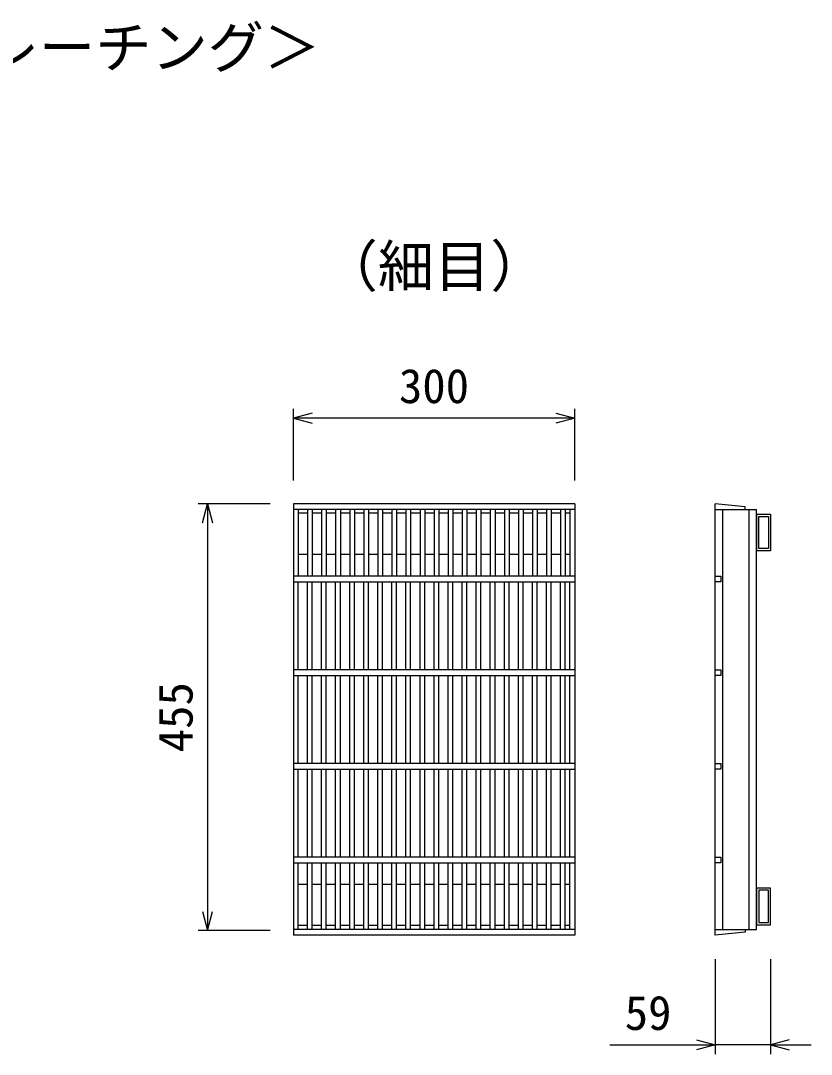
# Model space of a CAD drawing. Units: millimetres, scale not verified. Extents: x -8400 to 8400, y -5940 to 5940.
# Drawn here: x 6119 to 6962, y 178 to 1281 of the extents above; entities that cross this region are included whole.
import ezdxf
from ezdxf.enums import TextEntityAlignment as Align

# ---------------------------------------------------------------- set-up
doc = ezdxf.new("R2010")
doc.units = ezdxf.units.MM
doc.header["$LTSCALE"] = 20
for name, color, linetype, lineweight in [('0-0_DIM', 7, 'Continuous', 25), ('0-2_HATCH', 6, 'Continuous', 25), ('0-5_TXT', 7, 'Continuous', 25)]:
    doc.layers.add(name, color=color, linetype=linetype, lineweight=lineweight)
doc.styles.add('ＭＳ ゴシック', font='')
doc.styles.get('ＭＳ ゴシック').set_extended_font_data('MS Gothic')

msp = doc.modelspace()

# ---------------------------------------------------------------- linework, layer by layer
at = {"layer": '0-0_DIM'}
for p, q in [((6409.6, 790.26), (6409.6, 866.84)), ((6709.6, 790.26), (6709.6, 866.84)), ((6709.6, 856.84), (6409.6, 856.84)), ((6384.6, 765.26), (6308.02, 765.26)), ((6318.02, 765.26), (6318.02, 310.26)), ((6384.6, 310.26), (6308.02, 310.26)), ((6859.6, 279.53), (6859.6, 177.95)), ((6918.6, 279.53), (6918.6, 177.95)), ((6746.99, 187.95), (6859.6, 187.95)), ((6918.6, 187.95), (6859.6, 187.95)), ((6918.6, 187.95), (6962.07, 187.95))]:
    msp.add_line(p, q, dxfattribs=at)
for points in [[(6429.6, 862.2), (6409.6, 856.84), (6429.6, 851.48)], [(6689.6, 862.2), (6709.6, 856.84), (6689.6, 851.48)], [(6312.66, 745.26), (6318.02, 765.26), (6323.38, 745.26)], [(6312.66, 330.26), (6318.02, 310.26), (6323.38, 330.26)], [(6839.6, 193.3), (6859.6, 187.95), (6839.6, 182.59)], [(6938.6, 193.3), (6918.6, 187.95), (6938.6, 182.59)]]:
    msp.add_lwpolyline(points, dxfattribs=at)
at = {"layer": '0-2_HATCH'}
for p, q in [((6409.6, 765.26), (6409.6, 305.26)), ((6709.6, 765.26), (6409.6, 765.26)), ((6709.6, 765.26), (6709.6, 305.26)), ((6859.6, 305.26), (6859.6, 765.26)), ((6709.6, 759.26), (6409.6, 759.26)), ((6414.6, 759.26), (6414.6, 688.26)), ((6424.6, 755.26), (6414.6, 755.26)), ((6424.6, 759.26), (6424.6, 688.26)), ((6429.6, 759.26), (6429.6, 688.26)), ((6439.6, 755.26), (6429.6, 755.26)), ((6439.6, 759.26), (6439.6, 688.26)), ((6444.6, 759.26), (6444.6, 688.26)), ((6454.6, 755.26), (6444.6, 755.26)), ((6454.6, 759.26), (6454.6, 688.26)), ((6459.6, 759.26), (6459.6, 688.26)), ((6469.6, 755.26), (6459.6, 755.26)), ((6469.6, 759.26), (6469.6, 688.26)), ((6474.6, 759.26), (6474.6, 688.26)), ((6484.6, 755.26), (6474.6, 755.26)), ((6484.6, 759.26), (6484.6, 688.26)), ((6489.6, 759.26), (6489.6, 688.26)), ((6499.6, 755.26), (6489.6, 755.26)), ((6499.6, 759.26), (6499.6, 688.26)), ((6504.6, 759.26), (6504.6, 688.26)), ((6514.6, 755.26), (6504.6, 755.26)), ((6514.6, 759.26), (6514.6, 688.26)), ((6519.6, 759.26), (6519.6, 688.26)), ((6529.6, 755.26), (6519.6, 755.26)), ((6529.6, 759.26), (6529.6, 688.26)), ((6534.6, 759.26), (6534.6, 688.26)), ((6544.6, 755.26), (6534.6, 755.26)), ((6544.6, 759.26), (6544.6, 688.26)), ((6549.6, 759.26), (6549.6, 688.26)), ((6559.6, 755.26), (6549.6, 755.26)), ((6559.6, 759.26), (6559.6, 688.26)), ((6564.6, 759.26), (6564.6, 688.26)), ((6574.6, 755.26), (6564.6, 755.26)), ((6574.6, 759.26), (6574.6, 688.26)), ((6579.6, 759.26), (6579.6, 688.26)), ((6589.6, 755.26), (6579.6, 755.26)), ((6589.6, 759.26), (6589.6, 688.26)), ((6594.6, 759.26), (6594.6, 688.26)), ((6604.6, 755.26), (6594.6, 755.26)), ((6604.6, 759.26), (6604.6, 688.26)), ((6609.6, 759.26), (6609.6, 688.26)), ((6619.6, 755.26), (6609.6, 755.26)), ((6619.6, 759.26), (6619.6, 688.26)), ((6624.6, 759.26), (6624.6, 688.26)), ((6634.6, 755.26), (6624.6, 755.26)), ((6634.6, 759.26), (6634.6, 688.26)), ((6639.6, 759.26), (6639.6, 688.26)), ((6649.6, 755.26), (6639.6, 755.26)), ((6649.6, 759.26), (6649.6, 688.26)), ((6654.6, 759.26), (6654.6, 688.26)), ((6664.6, 755.26), (6654.6, 755.26)), ((6664.6, 759.26), (6664.6, 688.26)), ((6669.6, 759.26), (6669.6, 688.26)), ((6679.6, 755.26), (6669.6, 755.26)), ((6679.6, 759.26), (6679.6, 688.26)), ((6684.6, 759.26), (6684.6, 688.26)), ((6694.6, 755.26), (6684.6, 755.26)), ((6694.6, 759.26), (6694.6, 688.26)), ((6699.6, 759.26), (6699.6, 688.26)), ((6704.6, 755.26), (6699.6, 755.26)), ((6704.6, 759.26), (6704.6, 688.26)), ((6859.6, 759.26), (6903.6, 759.26)), ((6867.6, 311.26), (6867.6, 759.26)), ((6895.6, 311.26), (6895.6, 759.26)), ((6903.6, 311.26), (6903.6, 759.26)), ((6903.6, 754.26), (6903.6, 715.26)), ((6424.6, 711.26), (6414.6, 711.26)), ((6439.6, 711.26), (6429.6, 711.26)), ((6454.6, 711.26), (6444.6, 711.26)), ((6469.6, 711.26), (6459.6, 711.26)), ((6484.6, 711.26), (6474.6, 711.26)), ((6499.6, 711.26), (6489.6, 711.26)), ((6514.6, 711.26), (6504.6, 711.26)), ((6529.6, 711.26), (6519.6, 711.26)), ((6544.6, 711.26), (6534.6, 711.26)), ((6559.6, 711.26), (6549.6, 711.26)), ((6574.6, 711.26), (6564.6, 711.26)), ((6589.6, 711.26), (6579.6, 711.26)), ((6604.6, 711.26), (6594.6, 711.26)), ((6619.6, 711.26), (6609.6, 711.26)), ((6634.6, 711.26), (6624.6, 711.26)), ((6649.6, 711.26), (6639.6, 711.26)), ((6664.6, 711.26), (6654.6, 711.26)), ((6679.6, 711.26), (6669.6, 711.26)), ((6694.6, 711.26), (6684.6, 711.26)), ((6704.6, 711.26), (6699.6, 711.26)), ((6709.6, 688.26), (6409.6, 688.26)), ((6409.6, 682.26), (6709.6, 682.26)), ((6414.6, 588.26), (6414.6, 682.26)), ((6424.6, 588.26), (6424.6, 682.26)), ((6429.6, 588.26), (6429.6, 682.26)), ((6439.6, 588.26), (6439.6, 682.26)), ((6444.6, 588.26), (6444.6, 682.26)), ((6454.6, 588.26), (6454.6, 682.26)), ((6459.6, 588.26), (6459.6, 682.26)), ((6469.6, 588.26), (6469.6, 682.26)), ((6474.6, 588.26), (6474.6, 682.26)), ((6484.6, 588.26), (6484.6, 682.26)), ((6489.6, 588.26), (6489.6, 682.26)), ((6499.6, 588.26), (6499.6, 682.26)), ((6504.6, 588.26), (6504.6, 682.26)), ((6514.6, 588.26), (6514.6, 682.26)), ((6519.6, 588.26), (6519.6, 682.26)), ((6529.6, 588.26), (6529.6, 682.26)), ((6534.6, 588.26), (6534.6, 682.26)), ((6544.6, 588.26), (6544.6, 682.26)), ((6549.6, 588.26), (6549.6, 682.26)), ((6559.6, 588.26), (6559.6, 682.26)), ((6564.6, 588.26), (6564.6, 682.26)), ((6574.6, 588.26), (6574.6, 682.26)), ((6579.6, 588.26), (6579.6, 682.26)), ((6589.6, 588.26), (6589.6, 682.26)), ((6594.6, 588.26), (6594.6, 682.26)), ((6604.6, 588.26), (6604.6, 682.26)), ((6609.6, 588.26), (6609.6, 682.26)), ((6619.6, 588.26), (6619.6, 682.26)), ((6624.6, 588.26), (6624.6, 682.26)), ((6634.6, 588.26), (6634.6, 682.26)), ((6639.6, 588.26), (6639.6, 682.26)), ((6649.6, 588.26), (6649.6, 682.26)), ((6654.6, 588.26), (6654.6, 682.26)), ((6664.6, 588.26), (6664.6, 682.26)), ((6669.6, 588.26), (6669.6, 682.26)), ((6679.6, 588.26), (6679.6, 682.26)), ((6684.6, 588.26), (6684.6, 682.26)), ((6694.6, 588.26), (6694.6, 682.26)), ((6699.6, 588.26), (6699.6, 682.26)), ((6704.6, 588.26), (6704.6, 682.26)), ((6709.6, 588.26), (6409.6, 588.26)), ((6409.6, 582.26), (6709.6, 582.26)), ((6414.6, 488.26), (6414.6, 582.26)), ((6424.6, 488.26), (6424.6, 582.26)), ((6429.6, 488.26), (6429.6, 582.26)), ((6439.6, 488.26), (6439.6, 582.26)), ((6444.6, 488.26), (6444.6, 582.26)), ((6454.6, 488.26), (6454.6, 582.26)), ((6459.6, 488.26), (6459.6, 582.26)), ((6469.6, 488.26), (6469.6, 582.26)), ((6474.6, 488.26), (6474.6, 582.26)), ((6484.6, 488.26), (6484.6, 582.26)), ((6489.6, 488.26), (6489.6, 582.26)), ((6499.6, 488.26), (6499.6, 582.26)), ((6504.6, 488.26), (6504.6, 582.26)), ((6514.6, 488.26), (6514.6, 582.26)), ((6519.6, 488.26), (6519.6, 582.26)), ((6529.6, 488.26), (6529.6, 582.26)), ((6534.6, 488.26), (6534.6, 582.26)), ((6544.6, 488.26), (6544.6, 582.26)), ((6549.6, 488.26), (6549.6, 582.26)), ((6559.6, 488.26), (6559.6, 582.26)), ((6564.6, 488.26), (6564.6, 582.26)), ((6574.6, 488.26), (6574.6, 582.26)), ((6579.6, 488.26), (6579.6, 582.26)), ((6589.6, 488.26), (6589.6, 582.26)), ((6594.6, 488.26), (6594.6, 582.26)), ((6604.6, 488.26), (6604.6, 582.26)), ((6609.6, 488.26), (6609.6, 582.26)), ((6619.6, 488.26), (6619.6, 582.26)), ((6624.6, 488.26), (6624.6, 582.26)), ((6634.6, 488.26), (6634.6, 582.26)), ((6639.6, 488.26), (6639.6, 582.26)), ((6649.6, 488.26), (6649.6, 582.26)), ((6654.6, 488.26), (6654.6, 582.26)), ((6664.6, 488.26), (6664.6, 582.26)), ((6669.6, 488.26), (6669.6, 582.26)), ((6679.6, 488.26), (6679.6, 582.26)), ((6684.6, 488.26), (6684.6, 582.26)), ((6694.6, 488.26), (6694.6, 582.26)), ((6699.6, 488.26), (6699.6, 582.26)), ((6704.6, 488.26), (6704.6, 582.26)), ((6709.6, 488.26), (6409.6, 488.26)), ((6409.6, 482.26), (6709.6, 482.26)), ((6414.6, 388.26), (6414.6, 482.26)), ((6424.6, 388.26), (6424.6, 482.26)), ((6429.6, 388.26), (6429.6, 482.26)), ((6439.6, 388.26), (6439.6, 482.26)), ((6444.6, 388.26), (6444.6, 482.26)), ((6454.6, 388.26), (6454.6, 482.26)), ((6459.6, 388.26), (6459.6, 482.26)), ((6469.6, 388.26), (6469.6, 482.26)), ((6474.6, 388.26), (6474.6, 482.26)), ((6484.6, 388.26), (6484.6, 482.26)), ((6489.6, 388.26), (6489.6, 482.26)), ((6499.6, 388.26), (6499.6, 482.26)), ((6504.6, 388.26), (6504.6, 482.26)), ((6514.6, 388.26), (6514.6, 482.26)), ((6519.6, 388.26), (6519.6, 482.26)), ((6529.6, 388.26), (6529.6, 482.26)), ((6534.6, 388.26), (6534.6, 482.26)), ((6544.6, 388.26), (6544.6, 482.26)), ((6549.6, 388.26), (6549.6, 482.26)), ((6559.6, 388.26), (6559.6, 482.26)), ((6564.6, 388.26), (6564.6, 482.26)), ((6574.6, 388.26), (6574.6, 482.26)), ((6579.6, 388.26), (6579.6, 482.26)), ((6589.6, 388.26), (6589.6, 482.26)), ((6594.6, 388.26), (6594.6, 482.26)), ((6604.6, 388.26), (6604.6, 482.26)), ((6609.6, 388.26), (6609.6, 482.26)), ((6619.6, 388.26), (6619.6, 482.26)), ((6624.6, 388.26), (6624.6, 482.26)), ((6634.6, 388.26), (6634.6, 482.26)), ((6639.6, 388.26), (6639.6, 482.26)), ((6649.6, 388.26), (6649.6, 482.26)), ((6654.6, 388.26), (6654.6, 482.26)), ((6664.6, 388.26), (6664.6, 482.26)), ((6669.6, 388.26), (6669.6, 482.26)), ((6679.6, 388.26), (6679.6, 482.26)), ((6684.6, 388.26), (6684.6, 482.26)), ((6694.6, 388.26), (6694.6, 482.26)), ((6699.6, 388.26), (6699.6, 482.26)), ((6704.6, 388.26), (6704.6, 482.26)), ((6709.6, 388.26), (6409.6, 388.26)), ((6409.6, 382.26), (6709.6, 382.26)), ((6414.6, 311.26), (6414.6, 382.26)), ((6424.6, 311.26), (6424.6, 382.26)), ((6429.6, 311.26), (6429.6, 382.26)), ((6439.6, 311.26), (6439.6, 382.26)), ((6444.6, 311.26), (6444.6, 382.26)), ((6454.6, 311.26), (6454.6, 382.26)), ((6459.6, 311.26), (6459.6, 382.26)), ((6469.6, 311.26), (6469.6, 382.26)), ((6474.6, 311.26), (6474.6, 382.26)), ((6484.6, 311.26), (6484.6, 382.26)), ((6489.6, 311.26), (6489.6, 382.26)), ((6499.6, 311.26), (6499.6, 382.26)), ((6504.6, 311.26), (6504.6, 382.26)), ((6514.6, 311.26), (6514.6, 382.26)), ((6519.6, 311.26), (6519.6, 382.26)), ((6529.6, 311.26), (6529.6, 382.26)), ((6534.6, 311.26), (6534.6, 382.26)), ((6544.6, 311.26), (6544.6, 382.26)), ((6549.6, 311.26), (6549.6, 382.26)), ((6559.6, 311.26), (6559.6, 382.26)), ((6564.6, 311.26), (6564.6, 382.26)), ((6574.6, 311.26), (6574.6, 382.26)), ((6579.6, 311.26), (6579.6, 382.26)), ((6589.6, 311.26), (6589.6, 382.26)), ((6594.6, 311.26), (6594.6, 382.26)), ((6604.6, 311.26), (6604.6, 382.26)), ((6609.6, 311.26), (6609.6, 382.26)), ((6619.6, 311.26), (6619.6, 382.26)), ((6624.6, 311.26), (6624.6, 382.26)), ((6634.6, 311.26), (6634.6, 382.26)), ((6639.6, 311.26), (6639.6, 382.26)), ((6649.6, 311.26), (6649.6, 382.26)), ((6654.6, 311.26), (6654.6, 382.26)), ((6664.6, 311.26), (6664.6, 382.26)), ((6669.6, 311.26), (6669.6, 382.26)), ((6679.6, 311.26), (6679.6, 382.26)), ((6684.6, 311.26), (6684.6, 382.26)), ((6694.6, 311.26), (6694.6, 382.26)), ((6699.6, 311.26), (6699.6, 382.26)), ((6704.6, 311.26), (6704.6, 382.26)), ((6424.6, 359.26), (6414.6, 359.26)), ((6439.6, 359.26), (6429.6, 359.26)), ((6454.6, 359.26), (6444.6, 359.26)), ((6469.6, 359.26), (6459.6, 359.26)), ((6484.6, 359.26), (6474.6, 359.26)), ((6499.6, 359.26), (6489.6, 359.26)), ((6514.6, 359.26), (6504.6, 359.26)), ((6529.6, 359.26), (6519.6, 359.26)), ((6544.6, 359.26), (6534.6, 359.26)), ((6559.6, 359.26), (6549.6, 359.26)), ((6574.6, 359.26), (6564.6, 359.26)), ((6589.6, 359.26), (6579.6, 359.26)), ((6604.6, 359.26), (6594.6, 359.26)), ((6619.6, 359.26), (6609.6, 359.26)), ((6634.6, 359.26), (6624.6, 359.26)), ((6649.6, 359.26), (6639.6, 359.26)), ((6664.6, 359.26), (6654.6, 359.26)), ((6679.6, 359.26), (6669.6, 359.26)), ((6694.6, 359.26), (6684.6, 359.26)), ((6704.6, 359.26), (6699.6, 359.26)), ((6903.6, 355.26), (6903.6, 316.26)), ((6709.6, 311.26), (6409.6, 311.26)), ((6424.6, 315.26), (6414.6, 315.26)), ((6439.6, 315.26), (6429.6, 315.26)), ((6454.6, 315.26), (6444.6, 315.26)), ((6469.6, 315.26), (6459.6, 315.26)), ((6484.6, 315.26), (6474.6, 315.26)), ((6499.6, 315.26), (6489.6, 315.26)), ((6514.6, 315.26), (6504.6, 315.26)), ((6529.6, 315.26), (6519.6, 315.26)), ((6544.6, 315.26), (6534.6, 315.26)), ((6559.6, 315.26), (6549.6, 315.26)), ((6574.6, 315.26), (6564.6, 315.26)), ((6589.6, 315.26), (6579.6, 315.26)), ((6604.6, 315.26), (6594.6, 315.26)), ((6619.6, 315.26), (6609.6, 315.26)), ((6634.6, 315.26), (6624.6, 315.26)), ((6649.6, 315.26), (6639.6, 315.26)), ((6664.6, 315.26), (6654.6, 315.26)), ((6679.6, 315.26), (6669.6, 315.26)), ((6694.6, 315.26), (6684.6, 315.26)), ((6704.6, 315.26), (6699.6, 315.26)), ((6859.6, 311.26), (6903.6, 311.26)), ((6709.6, 305.26), (6409.6, 305.26))]:
    msp.add_line(p, q, dxfattribs=at)
for points in [[(6891.6, 759.26), (6891.6, 762.26), (6859.6, 765.26)], [(6903.6, 754.26), (6918.6, 754.26), (6918.6, 715.26), (6903.6, 715.26)], [(6859.6, 688.26), (6865.6, 688.26), (6865.6, 682.26), (6859.6, 682.26)], [(6859.6, 588.26), (6865.6, 588.26), (6865.6, 582.26), (6859.6, 582.26)], [(6859.6, 488.26), (6865.6, 488.26), (6865.6, 482.26), (6859.6, 482.26)], [(6859.6, 388.26), (6865.6, 388.26), (6865.6, 382.26), (6859.6, 382.26)], [(6903.6, 316.26), (6918.6, 316.26), (6918.6, 355.26), (6903.6, 355.26)], [(6891.6, 311.26), (6891.6, 308.26), (6859.6, 305.26)]]:
    msp.add_lwpolyline(points, dxfattribs=at)
for points in [[(6905.9, 751.96), (6916.3, 751.96), (6916.3, 717.56), (6905.9, 717.56)], [(6905.9, 318.56), (6916.3, 318.56), (6916.3, 352.96), (6905.9, 352.96)]]:
    msp.add_lwpolyline(points, close=True, dxfattribs=at)

# ---------------------------------------------------------------- texts
at = {"layer": '0-0_DIM', "style": 'ＭＳ ゴシック'}
for s, p in [('300', (6522.1, 861.84)), ('59', (6762.97, 192.95))]:
    msp.add_text(s, height=36.66, dxfattribs=at).set_placement(p, align=Align.BOTTOM_LEFT)
msp.add_text('455', height=36.66, rotation=90, dxfattribs=at).set_placement((6313.02, 500.26), align=Align.BOTTOM_LEFT)
at = {"layer": '0-5_TXT', "style": 'ＭＳ ゴシック'}
for s, p in [('＜縁塊用グレーチング＞', (5778.09, 1217.31)), ('（細目）', (6439.6, 983.91))]:
    msp.add_text(s, height=43.99, dxfattribs=at).set_placement(p, align=Align.BOTTOM_LEFT)

doc.saveas('drawing.dxf')
